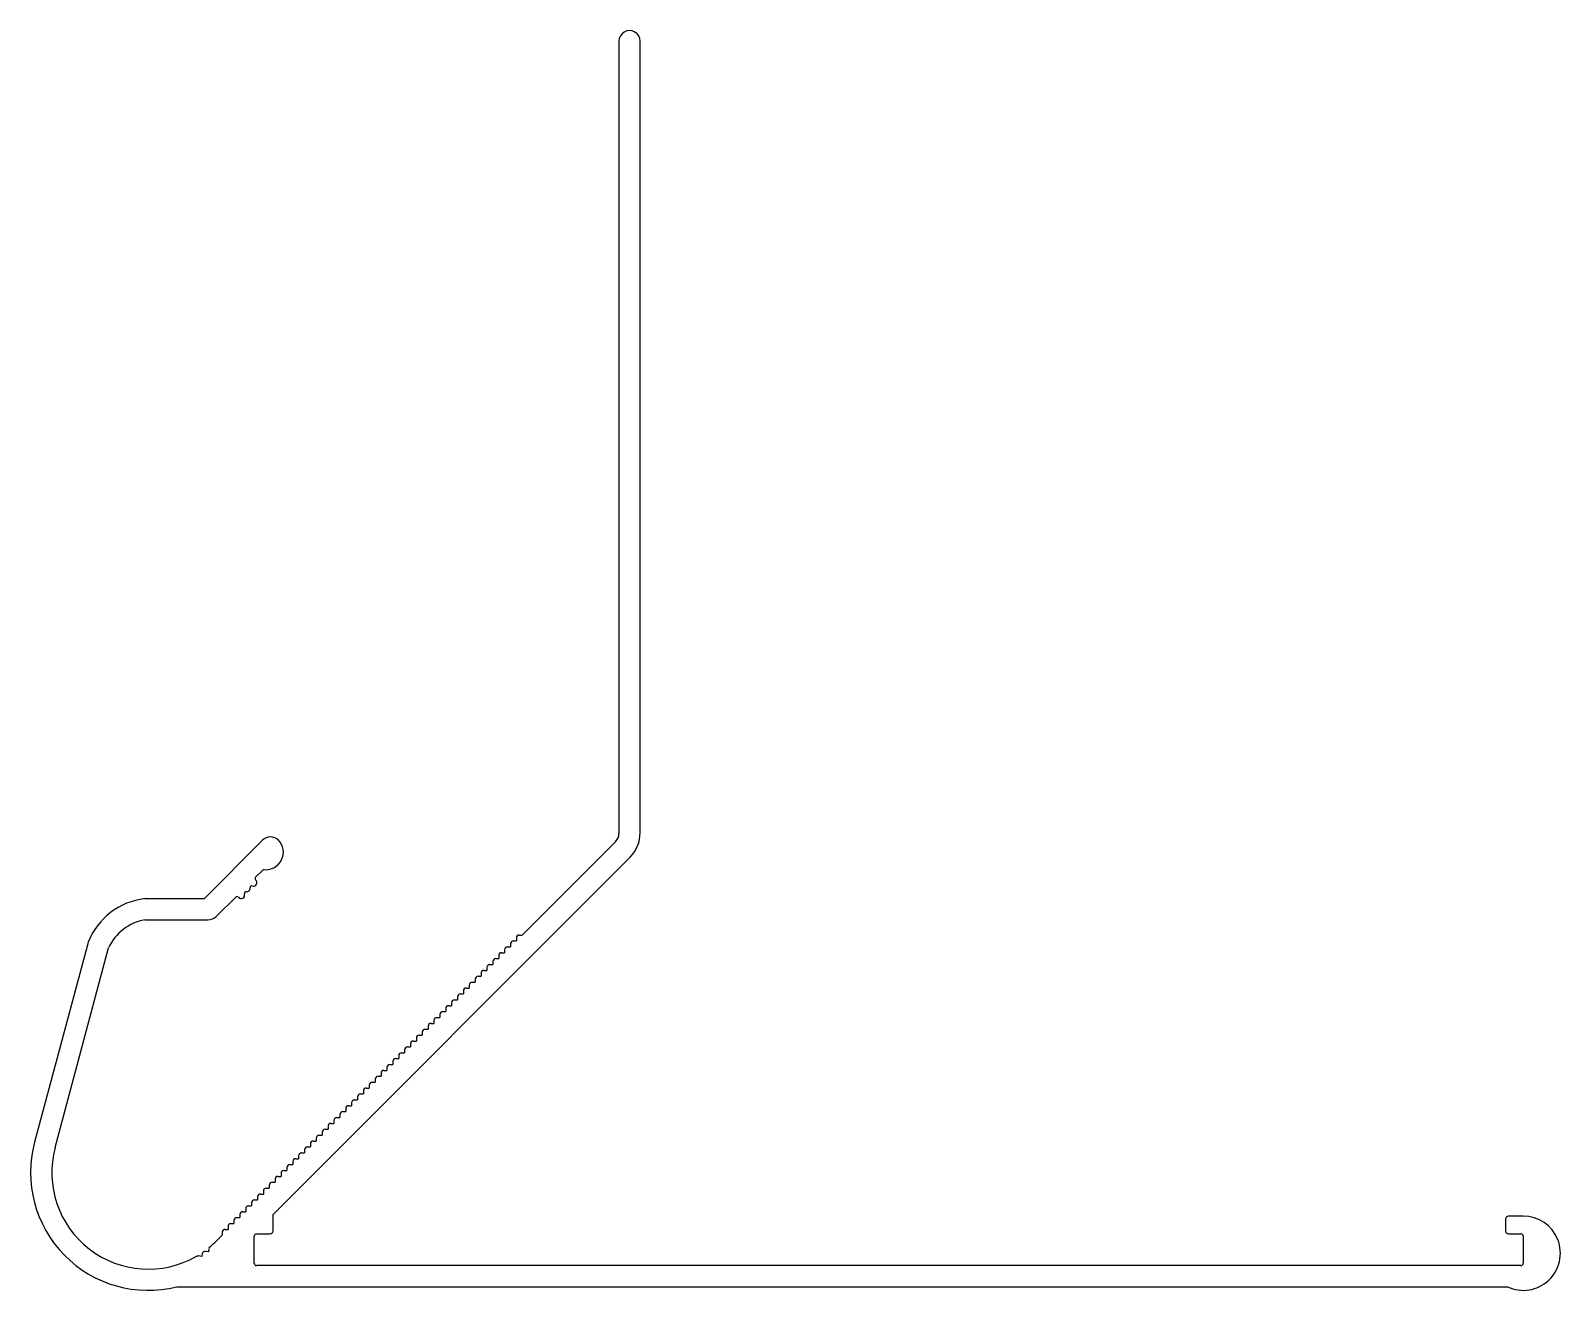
# Model space of a CAD drawing. Extents: x -32 to 98, y -7 to 100.
import ezdxf

# ---------------------------------------------------------------- set-up
doc = ezdxf.new("R2010")
doc.units = 0
doc.layers.get('0').update_dxf_attribs({"linetype": 'CONTINUOUS'})

msp = doc.modelspace()

# ---------------------------------------------------------------- linework, layer by layer
for p, q in [((17.83, 99.04), (17.83, 31.75)), ((19.63, 31.8), (19.63, 99.04)), ((-12.48, 31.15), (-17.43, 26.21)), ((17.54, 31.05), (9.61, 23.12)), ((-13.06, 28.03), (-12.47, 28.61)), ((-11.57, -0.61), (18.78, 29.74)), ((-17.43, 26.21), (-22.45, 26.21)), ((-16.39, 24.7), (-14.74, 26.35)), ((-22.45, 24.41), (-17.1, 24.41)), ((-27.28, 22.5), (-31.83, 5.52)), ((8.36, 22.12), (8.61, 22.12)), ((8.61, 22.37), (8.61, 22.12)), ((8.86, 22.62), (9.11, 22.62)), ((9.11, 22.87), (9.11, 22.62)), ((9.36, 23.12), (9.61, 23.12)), ((-30.09, 5.06), (-25.54, 22.03)), ((7.11, 20.87), (7.11, 20.62)), ((7.36, 21.12), (7.61, 21.12)), ((7.61, 21.37), (7.61, 21.12)), ((7.86, 21.62), (8.11, 21.62)), ((8.11, 21.87), (8.11, 21.62)), ((5.86, 19.62), (6.11, 19.62)), ((6.11, 19.87), (6.11, 19.62)), ((6.36, 20.12), (6.61, 20.12)), ((6.61, 20.37), (6.61, 20.12)), ((6.86, 20.62), (7.11, 20.62)), ((4.61, 18.37), (4.61, 18.12)), ((4.86, 18.62), (5.11, 18.62)), ((5.11, 18.87), (5.11, 18.62)), ((5.36, 19.12), (5.61, 19.12)), ((5.61, 19.37), (5.61, 19.12)), ((3.36, 17.12), (3.61, 17.12)), ((3.61, 17.37), (3.61, 17.12)), ((3.86, 17.62), (4.11, 17.62)), ((4.11, 17.87), (4.11, 17.62)), ((4.36, 18.12), (4.61, 18.12)), ((1.86, 15.62), (2.11, 15.62)), ((2.11, 15.87), (2.11, 15.62)), ((2.36, 16.12), (2.61, 16.12)), ((2.61, 16.37), (2.61, 16.12)), ((2.86, 16.62), (3.11, 16.62)), ((3.11, 16.87), (3.11, 16.62)), ((0.61, 14.37), (0.61, 14.12)), ((0.86, 14.62), (1.11, 14.62)), ((1.11, 14.87), (1.11, 14.62)), ((1.36, 15.12), (1.61, 15.12)), ((1.61, 15.37), (1.61, 15.12)), ((-0.64, 13.12), (-0.39, 13.12)), ((-0.39, 13.37), (-0.39, 13.12)), ((-0.14, 13.62), (0.11, 13.62)), ((0.11, 13.87), (0.11, 13.62)), ((0.36, 14.12), (0.61, 14.12)), ((-1.89, 11.87), (-1.89, 11.62)), ((-1.64, 12.12), (-1.39, 12.12)), ((-1.39, 12.37), (-1.39, 12.12)), ((-1.14, 12.62), (-0.89, 12.62)), ((-0.89, 12.87), (-0.89, 12.62)), ((-3.14, 10.62), (-2.89, 10.62)), ((-2.89, 10.87), (-2.89, 10.62)), ((-2.64, 11.12), (-2.39, 11.12)), ((-2.39, 11.37), (-2.39, 11.12)), ((-2.14, 11.62), (-1.89, 11.62)), ((-4.64, 9.12), (-4.39, 9.12)), ((-4.39, 9.37), (-4.39, 9.12)), ((-4.14, 9.62), (-3.89, 9.62)), ((-3.89, 9.87), (-3.89, 9.62)), ((-3.64, 10.12), (-3.39, 10.12)), ((-3.39, 10.37), (-3.39, 10.12)), ((-5.89, 7.87), (-5.89, 7.62)), ((-5.64, 8.12), (-5.39, 8.12)), ((-5.39, 8.37), (-5.39, 8.12)), ((-5.14, 8.62), (-4.89, 8.62)), ((-4.89, 8.87), (-4.89, 8.62)), ((-7.14, 6.62), (-6.89, 6.62)), ((-6.89, 6.87), (-6.89, 6.62)), ((-6.64, 7.12), (-6.39, 7.12)), ((-6.39, 7.37), (-6.39, 7.12)), ((-6.14, 7.62), (-5.89, 7.62)), ((-8.39, 5.37), (-8.39, 5.12)), ((-8.14, 5.62), (-7.89, 5.62)), ((-7.89, 5.87), (-7.89, 5.62)), ((-7.64, 6.12), (-7.39, 6.12)), ((-7.39, 6.37), (-7.39, 6.12)), ((-9.64, 4.12), (-9.39, 4.12)), ((-9.39, 4.37), (-9.39, 4.12)), ((-9.14, 4.62), (-8.89, 4.62)), ((-8.89, 4.87), (-8.89, 4.62)), ((-8.64, 5.12), (-8.39, 5.12)), ((-11.14, 2.62), (-10.89, 2.62)), ((-10.89, 2.87), (-10.89, 2.62)), ((-10.64, 3.12), (-10.39, 3.12)), ((-10.39, 3.37), (-10.39, 3.12)), ((-10.14, 3.62), (-9.89, 3.62)), ((-9.89, 3.87), (-9.89, 3.62)), ((-12.39, 1.37), (-12.39, 1.12)), ((-12.14, 1.62), (-11.89, 1.62)), ((-11.89, 1.87), (-11.89, 1.62)), ((-11.64, 2.12), (-11.39, 2.12)), ((-11.39, 2.37), (-11.39, 2.12)), ((-13.64, 0.12), (-13.39, 0.12)), ((-13.39, 0.37), (-13.39, 0.12)), ((-13.14, 0.62), (-12.89, 0.62)), ((-12.89, 0.87), (-12.89, 0.62)), ((-12.64, 1.12), (-12.39, 1.12)), ((-14.89, -1.13), (-14.89, -1.38)), ((-14.64, -0.88), (-14.39, -0.88)), ((-14.39, -0.63), (-14.39, -0.88)), ((-14.14, -0.38), (-13.89, -0.38)), ((-13.89, -0.13), (-13.89, -0.38)), ((-11.57, -2.01), (-11.57, -0.61)), ((93.18, -1.01), (93.18, -2.01)), ((94.68, -0.76), (93.43, -0.76)), ((-16.37, -2.86), (-15.89, -2.38)), ((-15.89, -2.13), (-15.89, -2.38)), ((-15.64, -1.88), (-15.39, -1.88)), ((-15.39, -1.63), (-15.39, -1.88)), ((-15.14, -1.38), (-14.89, -1.38)), ((-13.17, -4.76), (-13.17, -2.46)), ((-12.97, -2.26), (-11.82, -2.26)), ((93.43, -2.26), (94.48, -2.26)), ((94.68, -2.46), (94.68, -4.76)), ((-17.06, -3.8), (-17.3, -3.75)), ((-17.01, -3.52), (-17.06, -3.8)), ((-17.63, -4.19), (-17.91, -4.14)), ((-17.59, -3.96), (-17.63, -4.19)), ((68.14, -4.96), (-12.97, -4.96)), ((94.48, -4.96), (68.14, -4.96)), ((-19.74, -6.76), (93.34, -6.76))]:
    msp.add_line(p, q)
for centre, radius, start, end in [((18.73, 99.05), 0.9, 359.3539, 180.6455), ((-11.77, 30.45), 1, 47.5757, 135.2155), ((16.83, 31.75), 1, 315.0003, 0.0003), ((16.73, 31.8), 2.9, 314.9998, 359.9998), ((-12.19, 30.17), 1.5, 265.3202, 42.8965), ((-12.33, 28.47), 0.2, 85.3202, 135), ((-13.24, 27.58), 0.3, 253.9165, 50.0996), ((-12.95, 27.92), 0.15, 135.0003, 230.1005), ((-21.78, 20.34), 5.91, 96.4836, 158.5163), ((-14.63, 26.24), 0.15, 38.6211, 135.0008), ((-14.28, 26.52), 0.3, 218.62, 16.9634), ((-13.85, 26.66), 0.15, 85.3756, 196.9636), ((-13.81, 27.1), 0.3, 265.3769, 5.2759), ((-13.37, 27.15), 0.15, 73.9168, 185.2751), ((-21.71, 20.24), 4.24, 100.1168, 154.8832), ((-17.1, 25.41), 1, 270.0004, 315.0004), ((8.36, 21.87), 0.25, 90, 180), ((8.86, 22.37), 0.25, 90, 180), ((9.36, 22.87), 0.25, 90, 180), ((7.36, 20.87), 0.25, 90, 180), ((7.86, 21.37), 0.25, 90, 180), ((5.86, 19.37), 0.25, 90, 180), ((6.36, 19.87), 0.25, 90, 180), ((6.86, 20.37), 0.25, 90, 180), ((4.86, 18.37), 0.25, 90, 180), ((5.36, 18.87), 0.25, 90, 180), ((3.36, 16.87), 0.25, 90, 180), ((3.86, 17.37), 0.25, 90, 180), ((4.36, 17.87), 0.25, 90, 180), ((1.86, 15.37), 0.25, 90, 180), ((2.36, 15.87), 0.25, 90, 180), ((2.86, 16.37), 0.25, 90, 180), ((0.86, 14.37), 0.25, 90, 180), ((1.36, 14.87), 0.25, 90, 180), ((-0.64, 12.87), 0.25, 90, 180), ((-0.14, 13.37), 0.25, 90, 180), ((0.36, 13.87), 0.25, 90, 180), ((-1.64, 11.87), 0.25, 90, 180), ((-1.14, 12.37), 0.25, 90, 180), ((-3.14, 10.37), 0.25, 90, 180), ((-2.64, 10.87), 0.25, 90, 180), ((-2.14, 11.37), 0.25, 90, 180), ((-4.64, 8.87), 0.25, 90, 180), ((-4.14, 9.37), 0.25, 90, 180), ((-3.64, 9.87), 0.25, 90, 180), ((-5.64, 7.87), 0.25, 90, 180), ((-5.14, 8.37), 0.25, 90, 180), ((-7.14, 6.37), 0.25, 90, 180), ((-6.64, 6.87), 0.25, 90, 180), ((-6.14, 7.37), 0.25, 90, 180), ((-22.17, 2.94), 10, 164.999, 284.0708), ((-8.14, 5.37), 0.25, 90, 180), ((-7.64, 5.87), 0.25, 90, 180), ((-22.17, 2.94), 8.2, 164.9999, 299.8951), ((-9.64, 3.87), 0.25, 90, 180), ((-9.14, 4.37), 0.25, 90, 180), ((-8.64, 4.87), 0.25, 90, 180), ((-11.14, 2.37), 0.25, 90, 180), ((-10.64, 2.87), 0.25, 90, 180), ((-10.14, 3.37), 0.25, 90, 180), ((-12.14, 1.37), 0.25, 90, 180), ((-11.64, 1.87), 0.25, 90, 180), ((-13.64, -0.13), 0.25, 90, 180), ((-13.14, 0.37), 0.25, 90, 180), ((-12.64, 0.87), 0.25, 90, 180), ((-14.64, -1.13), 0.25, 90, 180), ((-14.14, -0.63), 0.25, 90, 180), ((93.43, -1.01), 0.25, 90, 180), ((94.68, -3.91), 3.15, 244.7709, 90.0204), ((-15.64, -2.13), 0.25, 90, 180), ((-15.14, -1.63), 0.25, 90, 180), ((-12.97, -2.46), 0.2, 90, 180), ((-11.82, -2.01), 0.25, 270, 0), ((93.43, -2.01), 0.25, 180, 270), ((94.48, -2.46), 0.2, 0, 90), ((-17.34, -4), 0.25, 79.7147, 169.7576), ((-16.77, -3.56), 0.25, 129.7479, 169.729), ((-22.17, 2.94), 8.2, 309.7479, 315), ((-17.96, -4.39), 0.25, 79.7224, 119.8951), ((-12.97, -4.76), 0.2, 180, 270), ((94.48, -4.76), 0.2, 270, 0)]:
    msp.add_arc(centre, radius, start, end)

doc.saveas('drawing.dxf')
